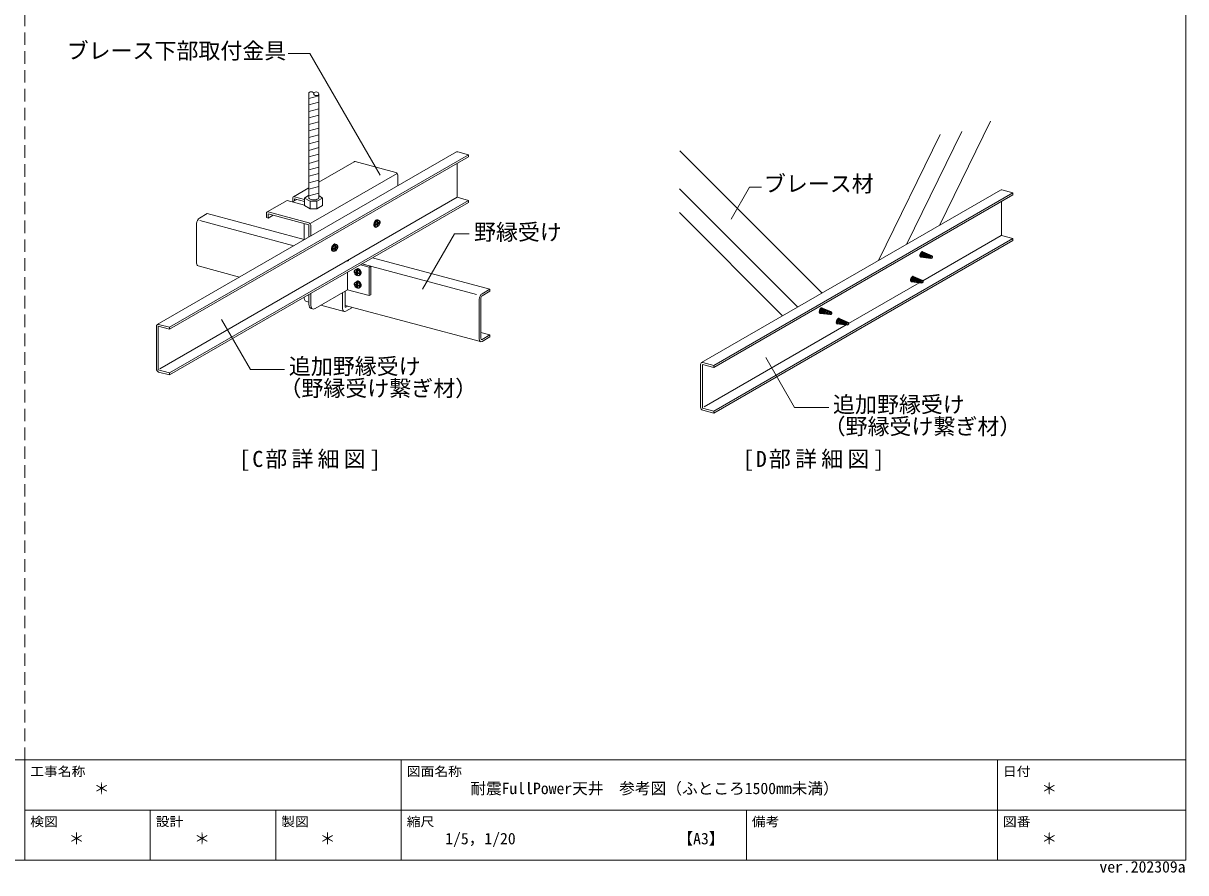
# Model space of a CAD drawing. Units: millimetres on the paper, with parts at other scales. Extents: x -195 to 195, y -135 to 133.
# Drawn here: x 9.8 to 195, y -134.5 to 1 of the extents above; entities that cross this region are included whole.
import ezdxf
from ezdxf.enums import TextEntityAlignment as Align

# ---------------------------------------------------------------- set-up
doc = ezdxf.new("R2010")
doc.units = ezdxf.units.MM
doc.linetypes.add('DASHED2', pattern=[3, 2, -1])
for name, color, linetype, lineweight in [('3-1_吊り材', 7, 'Continuous', 18), ('3-2_野縁受け', 3, 'Continuous', 18), ('3-4_ブレース・補強材', 4, 'Continuous', 9), ('3-6_文字', 7, 'Continuous', 18), ('3-B_補強金具・金具・その他', 3, 'Continuous', 18), ('3-C_ビス・アンカーボルト', 2, 'Continuous', 25), ('F-3_野縁', 7, 'Continuous', 18)]:
    doc.layers.add(name, color=color, linetype=linetype, lineweight=lineweight)
doc.layers.add('F-6_文字', color=7, linetype='Continuous')
doc.styles.add('ＭＳ ゴシック', font='')
doc.styles.get('ＭＳ ゴシック').set_extended_font_data('MS Gothic')

msp = doc.modelspace()

# ---------------------------------------------------------------- linework, layer by layer
at = {"layer": '3-1_吊り材'}
for p, q in [((55.253, -10.259), (55.253, -26.819)), ((55.253, -11.02), (56.854, -10.591)), ((56.854, -26.848), (56.854, -10.288)), ((55.253, -12.055), (56.854, -11.627)), ((55.253, -13.091), (56.854, -12.662)), ((55.253, -14.126), (56.854, -13.697)), ((55.253, -15.161), (56.854, -14.732)), ((55.253, -16.197), (56.854, -15.768)), ((55.253, -17.232), (56.854, -16.803)), ((55.253, -18.267), (56.854, -17.838)), ((55.253, -19.302), (56.854, -18.874)), ((55.253, -20.338), (56.854, -19.909)), ((55.253, -21.373), (56.854, -20.944)), ((55.253, -22.408), (56.854, -21.979)), ((55.253, -23.444), (56.854, -23.015)), ((55.253, -24.479), (56.854, -24.05)), ((55.253, -25.514), (56.854, -25.085)), ((52.663, -27.52), (53.366, -27.114)), ((54.597, -26.922), (55.253, -26.444)), ((54.597, -28.114), (54.597, -26.922)), ((54.597, -26.922), (55.506, -27.426)), ((55.253, -26.549), (56.854, -26.12)), ((55.506, -27.426), (56.552, -27.426)), ((55.506, -28.618), (55.506, -27.426)), ((56.552, -27.426), (57.461, -26.922)), ((56.552, -28.618), (56.552, -27.426)), ((54.597, -28.114), (55.506, -28.618)), ((55.506, -28.618), (56.552, -28.618)), ((56.552, -28.618), (57.461, -28.114)), ((54.543, -33.552), (54.543, -30.966)), ((60.629, -42), (60.629, -44.51)), ((61.072, -41.744), (61.072, -44.254)), ((54.543, -42.879), (54.543, -42.718)), ((54.797, -43.371), (55.291, -43.503)), ((57.157, -44.004), (60.882, -45.002)), ((61.141, -44.314), (61.353, -44.191)), ((61.141, -44.954), (62.111, -44.394))]:
    msp.add_line(p, q, dxfattribs=at)
msp.add_lwpolyline([(57.461, -28.114), (57.461, -26.922), (56.854, -26.48)], dxfattribs=at)
for centre, major_axis, ratio, start_param, end_param in [((55.653, -10.266), (-0.4, 0.007), 0.749526, 3.1415927, 6.2831853), ((56.054, -26.834), (0.8, -0.018), 0.474095, 3.1524634, 6.2940561), ((55.056, -42.583), (-0.278, -0.782), 0.550454, 5.2863602, 6.3273537), ((61.141, -44.214), (-0.038, -0.106), 0.550454, 5.2863602, 6.8571565), ((61.141, -44.214), (-0.278, -0.782), 0.550454, 5.2863602, 6.8571565)]:
    msp.add_ellipse(centre, major_axis=major_axis, ratio=ratio, start_param=start_param, end_param=end_param, dxfattribs=at)
msp.add_ellipse((56.454, -10.281), major_axis=(-0.4, 0.007), ratio=0.749526, dxfattribs=at)
at = {"layer": '3-2_野縁受け'}
for p, q in [((37.837, -30.094), (39.056, -29.39)), ((54.543, -33.54), (39.056, -29.39)), ((37.393, -37.31), (37.393, -30.99)), ((52.894, -34.504), (37.919, -30.491)), ((84.092, -41.458), (65.401, -36.449)), ((44.227, -39.508), (37.613, -37.736)), ((81.985, -42.299), (63.738, -37.409)), ((82.872, -42.162), (84.092, -41.458)), ((82.648, -49.803), (61.072, -44.022)), ((82.429, -49.378), (82.429, -43.058)), ((82.651, -42.93), (82.651, -49.25)), ((84.092, -48.738), (82.651, -48.352)), ((82.872, -49.762), (84.092, -49.058))]:
    msp.add_line(p, q, dxfattribs=at)
for points in [[(84.092, -41.458), (84.092, -41.778), (82.872, -42.482)], [(84.092, -49.058), (84.092, -48.738), (82.872, -49.442)]]:
    msp.add_lwpolyline(points, dxfattribs=at)
for centre, major_axis, start_param, end_param in [((37.837, -30.734), (-0.241, -0.676), 3.7155639, 5.2863602), ((37.837, -37.054), (-0.241, -0.676), 5.2863602, 6.3273623), ((82.872, -42.802), (-0.241, -0.676), 3.7155639, 5.2863602), ((82.872, -42.802), (-0.12, -0.338), 3.7155639, 5.2863602), ((82.872, -49.122), (-0.241, -0.676), 5.2863602, 6.8571565), ((82.872, -49.122), (-0.12, -0.338), 5.2863602, 6.8571565), ((83.648, -48.674), (-0.12, -0.338), 0.5739712, 0.6161045)]:
    msp.add_ellipse(centre, major_axis=major_axis, ratio=0.550454, start_param=start_param, end_param=end_param, dxfattribs=at)
at = {"layer": '3-4_ブレース・補強材'}
for p, q in [((163.87, -14.668), (155.738, -31.269)), ((159.306, -16.316), (150.499, -34.293)), ((155.889, -16.782), (146.053, -36.86)), ((31.124, -47.073), (78.791, -19.553)), ((33.069, -47.516), (80.735, -19.996)), ((33.069, -47.836), (80.735, -20.316)), ((78.996, -19.53), (80.735, -19.996)), ((80.735, -19.996), (80.735, -20.316)), ((137.057, -42.054), (114.385, -19.382)), ((78.927, -21.36), (78.927, -26.792)), ((133.175, -44.296), (114.311, -25.432)), ((117.836, -53.152), (165.502, -25.632)), ((165.708, -25.609), (167.447, -26.075)), ((31.539, -54.13), (78.902, -26.785)), ((33.069, -54.796), (80.735, -27.276)), ((33.069, -55.116), (80.735, -27.596)), ((80.735, -27.276), (78.927, -26.792)), ((80.735, -27.596), (80.735, -27.276)), ((119.781, -53.595), (167.447, -26.075)), ((119.781, -53.915), (167.447, -26.395)), ((165.638, -27.439), (165.638, -32.87)), ((167.447, -26.075), (167.447, -26.395)), ((130.766, -45.687), (114.311, -29.232)), ((153.102, -40.087), (165.613, -32.864)), ((167.447, -33.355), (165.638, -32.87)), ((119.781, -60.875), (167.447, -33.355)), ((119.781, -61.195), (167.447, -33.675)), ((167.447, -33.675), (167.447, -33.355)), ((141.272, -46.917), (152.544, -40.409)), ((30.983, -47.357), (30.983, -54.157)), ((31.261, -47.352), (31.261, -54.312)), ((33.069, -47.836), (31.261, -47.352)), ((31.33, -47.05), (33.069, -47.516)), ((33.069, -47.516), (33.069, -47.836)), ((118.251, -60.208), (140.875, -47.146)), ((117.694, -53.436), (117.694, -60.236)), ((117.972, -53.43), (117.972, -60.39)), ((119.781, -53.915), (117.972, -53.43)), ((118.042, -53.129), (119.781, -53.595)), ((119.781, -53.595), (119.781, -53.915)), ((33.069, -54.796), (31.261, -54.312)), ((31.33, -54.65), (33.069, -55.116)), ((33.069, -55.116), (33.069, -54.796)), ((119.781, -60.875), (117.972, -60.39)), ((118.042, -60.729), (119.781, -61.195)), ((119.781, -61.195), (119.781, -60.875))]:
    msp.add_line(p, q, dxfattribs=at)
for centre, start_param, end_param in [((78.996, -19.93), 5.6914085, 6.3251409), ((165.708, -26.009), 5.6914085, 6.3251409), ((31.33, -47.45), 5.6914085, 7.2622048), ((118.042, -53.529), 5.6914085, 7.2622048), ((31.33, -54.25), 0.9790195, 2.5498158), ((118.042, -60.329), 0.9790195, 2.5498158)]:
    msp.add_ellipse(centre, major_axis=(-0.194, 0.384), ratio=0.751651, start_param=start_param, end_param=end_param, dxfattribs=at)
at = {"layer": '3-6_文字'}
for p, q in [((55.425, -3.841), (51.986, -3.841)), ((66.637, -23.262), (55.425, -3.841))]:
    msp.add_line(p, q, dxfattribs=at)
for points in [[(127.401, -25.162), (125.492, -25.162), (122.552, -30.255)], [(80.803, -32.608), (78.46, -32.608), (73.363, -41.437)], [(51.391, -54.231), (45.97, -54.231), (41.37, -46.263)], [(138.103, -60.31), (132.681, -60.31), (128.081, -52.342)]]:
    msp.add_lwpolyline(points, dxfattribs=at)
at = {"layer": '3-B_補強金具・金具・その他'}
for p, q in [((56.854, -24.377), (62.487, -21.124)), ((62.652, -21.106), (69.147, -22.846)), ((55.587, -30.91), (69.331, -22.975)), ((69.425, -24.96), (69.425, -23.241)), ((52.815, -26.708), (55.253, -25.301)), ((48.631, -29.124), (51.807, -27.291)), ((51.807, -27.291), (54.597, -28.038)), ((52.701, -26.936), (52.701, -27.498)), ((52.98, -26.69), (54.597, -27.124)), ((52.98, -27.01), (52.98, -27.337)), ((54.597, -27.444), (52.98, -27.01)), ((48.517, -29.352), (48.517, -30.032)), ((55.291, -30.846), (48.796, -29.106)), ((48.796, -29.426), (48.796, -30.106)), ((55.291, -31.166), (48.796, -29.426)), ((55.291, -31.166), (55.291, -33.121)), ((55.569, -31.241), (55.569, -32.96)), ((61.652, -36.85), (61.43, -36.978)), ((61.43, -38.742), (61.43, -41.537)), ((63.516, -37.537), (64.907, -37.91)), ((63.738, -37.409), (65.129, -37.782)), ((64.907, -37.91), (65.129, -37.782)), ((64.907, -37.91), (64.907, -42.469)), ((65.129, -37.782), (65.129, -42.341)), ((55.291, -42.287), (55.291, -43.846)), ((55.569, -42.126), (55.569, -43.921)), ((56.262, -44.521), (61.43, -41.537)), ((61.43, -41.537), (64.907, -42.469)), ((64.907, -42.469), (65.129, -42.341)), ((55.633, -44.511), (55.911, -44.586))]:
    msp.add_line(p, q, dxfattribs=at)
msp.add_lwpolyline([(48.517, -30.032), (48.796, -30.106), (49.6, -29.642)], dxfattribs=at)
for centre, major_axis, ratio, start_param, end_param in [((62.652, -21.426), (-0.155, 0.307), 0.751651, 5.6914085, 6.3251409), ((69.147, -23.166), (-0.155, 0.307), 0.751651, 4.1206122, 5.6914085), ((52.98, -27.01), (-0.155, 0.307), 0.751651, 5.6914085, 7.2622048), ((48.796, -29.426), (-0.155, 0.307), 0.751651, 5.6914085, 7.2622048), ((55.291, -31.166), (-0.155, 0.307), 0.751651, 4.1206122, 5.6914085), ((55.983, -43.446), (0.376, 1.057), 0.550454, 2.1447675, 3.1857696), ((56.262, -43.521), (0.376, 1.057), 0.550454, 2.1447675, 3.7155639)]:
    msp.add_ellipse(centre, major_axis=major_axis, ratio=ratio, start_param=start_param, end_param=end_param, dxfattribs=at)
at = {"layer": '3-C_ビス・アンカーボルト'}
for p, q in [((65.775, -31.483), (65.968, -31.535)), ((65.861, -31.133), (66.143, -30.97)), ((65.861, -31.226), (66.143, -31.063)), ((65.861, -31.226), (65.861, -31.133)), ((66.143, -30.655), (66.223, -30.609)), ((66.143, -30.655), (66.143, -30.97)), ((66.143, -31.063), (66.143, -31.379)), ((66.223, -31.332), (66.143, -31.379)), ((66.204, -30.4), (66.397, -30.452)), ((66.223, -30.609), (66.223, -30.924)), ((66.223, -30.924), (66.505, -30.761)), ((66.223, -31.017), (66.505, -30.854)), ((66.223, -31.017), (66.223, -31.332)), ((66.505, -30.761), (66.505, -30.854)), ((59.137, -34.989), (59.42, -34.826)), ((59.137, -35.082), (59.42, -34.919)), ((59.137, -35.082), (59.137, -34.989)), ((59.42, -34.511), (59.5, -34.465)), ((59.42, -34.511), (59.42, -34.826)), ((59.42, -34.919), (59.42, -35.235)), ((59.5, -35.188), (59.42, -35.235)), ((59.481, -34.256), (59.674, -34.308)), ((59.5, -34.465), (59.5, -34.78)), ((59.5, -34.78), (59.782, -34.617)), ((59.5, -34.873), (59.782, -34.71)), ((59.5, -34.873), (59.5, -35.188)), ((59.782, -34.617), (59.782, -34.71)), ((59.052, -35.339), (59.245, -35.391)), ((152.65, -36.188), (153.061, -35.476)), ((154.394, -36.528), (152.788, -36.329)), ((152.799, -36.33), (153.246, -35.555)), ((153.014, -36.357), (153.431, -35.634)), ((153.068, -35.479), (154.534, -36.103)), ((153.23, -36.383), (153.617, -35.713)), ((153.445, -36.41), (153.802, -35.792)), ((153.661, -36.437), (153.988, -35.87)), ((153.876, -36.463), (154.173, -35.949)), ((154.092, -36.49), (154.358, -36.028)), ((154.307, -36.517), (154.331, -36.475)), ((62.641, -38.648), (62.937, -38.727)), ((62.641, -38.768), (62.641, -38.648)), ((62.641, -38.768), (62.937, -38.847)), ((62.732, -38.329), (62.905, -38.229)), ((62.937, -38.727), (62.937, -38.387)), ((62.937, -38.387), (63.041, -38.415)), ((62.937, -39.187), (62.937, -38.847)), ((63.041, -38.755), (63.041, -38.415)), ((63.041, -38.755), (63.337, -38.834)), ((63.041, -38.875), (63.337, -38.954)), ((63.041, -39.215), (63.041, -38.875)), ((63.337, -38.834), (63.337, -38.954)), ((62.641, -40.624), (62.937, -40.703)), ((62.641, -40.744), (62.641, -40.624)), ((62.641, -40.744), (62.937, -40.823)), ((62.732, -40.306), (62.905, -40.206)), ((62.937, -39.187), (63.041, -39.215)), ((62.937, -40.703), (62.937, -40.363)), ((62.937, -40.363), (63.041, -40.391)), ((63.041, -40.731), (63.041, -40.391)), ((63.041, -40.731), (63.337, -40.811)), ((63.247, -39.273), (63.42, -39.173)), ((151.17, -40.115), (151.581, -39.404)), ((152.915, -40.455), (151.309, -40.256)), ((151.319, -40.257), (151.766, -39.482)), ((151.534, -40.284), (151.952, -39.561)), ((151.588, -39.406), (153.054, -40.03)), ((151.75, -40.311), (152.137, -39.64)), ((151.965, -40.337), (152.322, -39.719)), ((152.181, -40.364), (152.508, -39.798)), ((152.396, -40.391), (152.693, -39.877)), ((152.612, -40.418), (152.879, -39.956)), ((152.827, -40.444), (152.852, -40.402)), ((62.937, -41.163), (62.937, -40.823)), ((62.937, -41.163), (63.041, -41.191)), ((63.041, -40.851), (63.337, -40.931)), ((63.041, -41.191), (63.041, -40.851)), ((63.247, -41.249), (63.42, -41.149)), ((63.337, -40.811), (63.337, -40.931)), ((136.627, -45.152), (137.038, -44.441)), ((137.045, -44.444), (138.512, -45.068)), ((138.372, -45.492), (136.766, -45.293)), ((136.776, -45.294), (137.224, -44.519)), ((136.992, -45.321), (137.409, -44.598)), ((137.207, -45.348), (137.595, -44.677)), ((137.423, -45.375), (137.78, -44.756)), ((137.638, -45.401), (137.965, -44.835)), ((137.854, -45.428), (138.151, -44.914)), ((138.069, -45.455), (138.336, -44.993)), ((138.285, -45.481), (138.309, -45.439)), ((139.331, -46.831), (139.742, -46.12)), ((139.48, -46.973), (139.927, -46.199)), ((139.695, -47), (140.113, -46.277)), ((139.749, -46.123), (141.215, -46.747)), ((141.076, -47.171), (139.47, -46.972)), ((139.911, -47.027), (140.298, -46.356)), ((140.126, -47.054), (140.483, -46.435)), ((140.342, -47.08), (140.669, -46.514)), ((140.557, -47.107), (140.854, -46.593)), ((140.773, -47.134), (141.04, -46.672)), ((140.988, -47.161), (141.013, -47.118))]:
    msp.add_line(p, q, dxfattribs=at)
for centre, major_axis, ratio, start_param, end_param in [((65.99, -30.942), (0.245, 0.53), 0.57104, 0.0988016, 3.2403942), ((59.266, -34.798), (0.245, 0.53), 0.57104, 0.0988016, 3.2403942), ((152.91, -35.899), (-0.15, -0.423), 0.550454, 3.1083257, 6.4048061), ((63.162, -38.701), (-0.242, 0.48), 0.751651, 3.1835482, 6.3251409), ((63.162, -40.677), (-0.242, 0.48), 0.751651, 3.1835482, 6.3251409), ((151.43, -39.826), (-0.15, -0.423), 0.550454, 3.1083257, 6.4048061), ((136.887, -44.863), (-0.15, -0.423), 0.550454, 3.1083257, 6.4048061), ((139.591, -46.542), (-0.15, -0.423), 0.550454, 3.1083257, 6.4048061)]:
    msp.add_ellipse(centre, major_axis=major_axis, ratio=ratio, start_param=start_param, end_param=end_param, dxfattribs=at)
for centre, major_axis, ratio in [((66.183, -30.994), (0.245, 0.53), 0.57104), ((59.46, -34.85), (0.245, 0.53), 0.57104), ((154.455, -36.313), (-0.075, -0.211), 0.550454), ((62.989, -38.801), (-0.242, 0.48), 0.751651), ((62.989, -40.777), (-0.242, 0.48), 0.751651), ((152.975, -40.24), (-0.075, -0.211), 0.550454), ((138.433, -45.277), (-0.075, -0.211), 0.550454), ((141.136, -46.957), (-0.075, -0.211), 0.550454)]:
    msp.add_ellipse(centre, major_axis=major_axis, ratio=ratio, dxfattribs=at)
at = {"layer": 'F-3_野縁', "color": 3, "linetype": 'DASHED2'}
msp.add_line((10, -116.5), (10, 132.5), dxfattribs=at)
at = {"layer": 'F-3_野縁', "color": 3}
for p, q in [((195, 132.5), (195, -132.5)), ((-195, -116.5), (195, -116.5)), ((10, -116.5), (10, -132.5)), ((-195, -132.5), (195, -132.5))]:
    msp.add_line(p, q, dxfattribs=at)
at = {"layer": 'F-3_野縁'}
for p, q in [((70, -116.5), (70, -132.5)), ((165, -116.5), (165, -132.5)), ((10, -124.5), (195, -124.5)), ((30, -124.5), (30, -132.5)), ((50, -124.5), (50, -132.5)), ((125, -124.5), (125, -132.5)), ((125, -124.5), (125, -132.5))]:
    msp.add_line(p, q, dxfattribs=at)

# ---------------------------------------------------------------- texts
at = {"layer": '3-6_文字', "style": 'ＭＳ ゴシック'}
for s, p in [('ブレース下部取付金具', (16.678, -5.477)), ('ブレース材', (127.78, -26.68)), ('野縁受け', (81.582, -34.379)), ('追加野縁受け', (52.083, -55.788)), ('（野縁受け繋ぎ材）', (50.583, -59.288)), ('追加野縁受け', (138.795, -61.867)), ('（野縁受け繋ぎ材）', (137.295, -65.367))]:
    msp.add_text(s, height=2.566, dxfattribs=at).set_placement(p, align=Align.BOTTOM_LEFT)
at = {"layer": '3-6_文字', "char_height": 2.566, "attachment_point": 7, "style": 'ＭＳ ゴシック'}
for s, insert in [('\\T1.19;[C部詳細図]', (44.176, -70.38)), ('\\T1.19;[D部詳細図]', (124.418, -70.38))]:
    msp.add_mtext(s, dxfattribs=dict(at, insert=insert))
at = {"layer": 'F-6_文字', "style": 'ＭＳ ゴシック', "width": 1.1}
for s, p in [('工事名称', (10.863, -119.5)), ('図面名称', (70.863, -119.5)), ('日付', (165.863, -119.5)), ('検図', (10.863, -127.5)), ('設計', (30.863, -127.5)), ('製図', (50.863, -127.5)), ('縮尺', (70.863, -127.5)), ('備考', (125.863, -127.5)), ('図番', (165.863, -127.5))]:
    msp.add_text(s, height=1.466, dxfattribs=at).set_placement(p, align=Align.BOTTOM_LEFT)
at = {"layer": 'F-6_文字', "style": 'ＭＳ ゴシック'}
for s, p in [('＊', (21, -122.5)), ('耐震FullPower天井\u3000参考図（ふところ1500mm未満）', (81, -122.5)), ('＊', (172, -122.5)), ('＊', (17, -130.5)), ('＊', (37, -130.5)), ('＊', (57, -130.5)), ('1/5，1/20', (77, -130.5)), ('【A3】', (114, -130.5)), ('＊', (172, -130.5)), ('ver.202309a', (181.25, -135))]:
    msp.add_text(s, height=1.833, dxfattribs=at).set_placement(p, align=Align.BOTTOM_LEFT)

doc.saveas('drawing.dxf')
